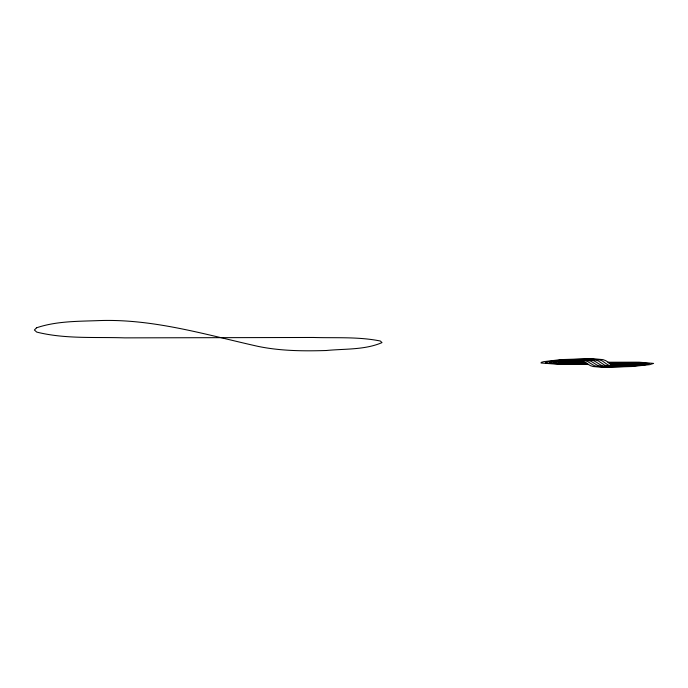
<?xml version="1.0" encoding="UTF-8"?>
<svg xmlns="http://www.w3.org/2000/svg" width="688" height="688" viewBox="0 0 688 688"><rect width="100%" height="100%" fill="white"/><g stroke="black" fill="none" stroke-linecap="round" stroke-linejoin="round"><path stroke-width="1.03" d="M585.006 362.335L567.136 362.051L574.17 361.062L582.848 361.226L590.424 365.638L593.159 366.532L603.23 367.392L631.859 366.523L649.558 364.683L653.6 363.402L639.1 362.189L607.96 362.223M585.514 362.645L562.767 362.206L570.378 360.933L584.344 360.71L587.294 361.346L593.942 365.5L596.307 366.291L605.139 367.057L630.294 366.291L645.774 364.674L649.257 363.556L636.495 362.499L608.39 362.533M586.021 362.954L562.234 362.86A11.395 0.946 -1.5 0 1 558.544 362.043L576.389 360.228A11.49 0.963 -1.5 0 1 587.096 360.366L590.975 361.209L597.459 365.371L602.774 366.498L628.72 366.059L641.99 364.666L644.923 363.711L633.906 362.808L608.82 362.843M586.52 363.255L558.794 363.135A14.156 1.178 -1.5 0 1 554.218 362.12L562.259 360.796L576.492 359.85A14.302 1.195 -1.5 0 1 589.865 360.013C595.954 359.678 599.36 366.429 605.406 366.188A13.674 1.075 -1.7 0 0 617.764 366.317L640.064 364.244A13.812 1.092 -1.7 0 0 636.503 363.273L609.241 363.152M587.019 363.565L561.804 363.599L549.686 362.688L551.785 361.673L564.771 360.134L587.965 359.394L596.212 360.168L598.354 360.933L604.528 365.113L608.054 365.878A11.017 0.869 -1.7 0 0 618.005 365.982L635.875 364.322A11.111 0.877 -1.7 0 0 632.934 363.539L609.663 363.453M587.518 363.866L559.43 363.909L545.352 362.843L547.751 361.664L562.879 359.867L589.986 358.998L599.592 359.901L602.052 360.787L608.063 364.984L610.72 365.569L623.956 365.354L631.962 364.167L610.084 363.754M588.008 364.167L557.065 364.21L541.017 362.997L541.258 362.361L543.726 361.656L560.978 359.6L592.033 358.603L602.98 359.626L605.758 360.65L612.277 365.096L620.438 365.233L627.654 364.322L610.505 364.055M36.481 327.823L34.4 329.999L36.722 332.089C65.369 339.236 95.434 336.862 124.691 337.868L313.35 337.473C335.649 338.152 358.353 336.561 380.344 341.016L382.003 342.607C364.743 350.063 344.765 348.678 326.301 350.51C303.417 351.207 280.291 351.009 257.794 346.322C205.85 334.695 153.871 318.871 100.052 320.556C78.819 321.408 56.829 320.909 36.481 327.823"/></g></svg>
